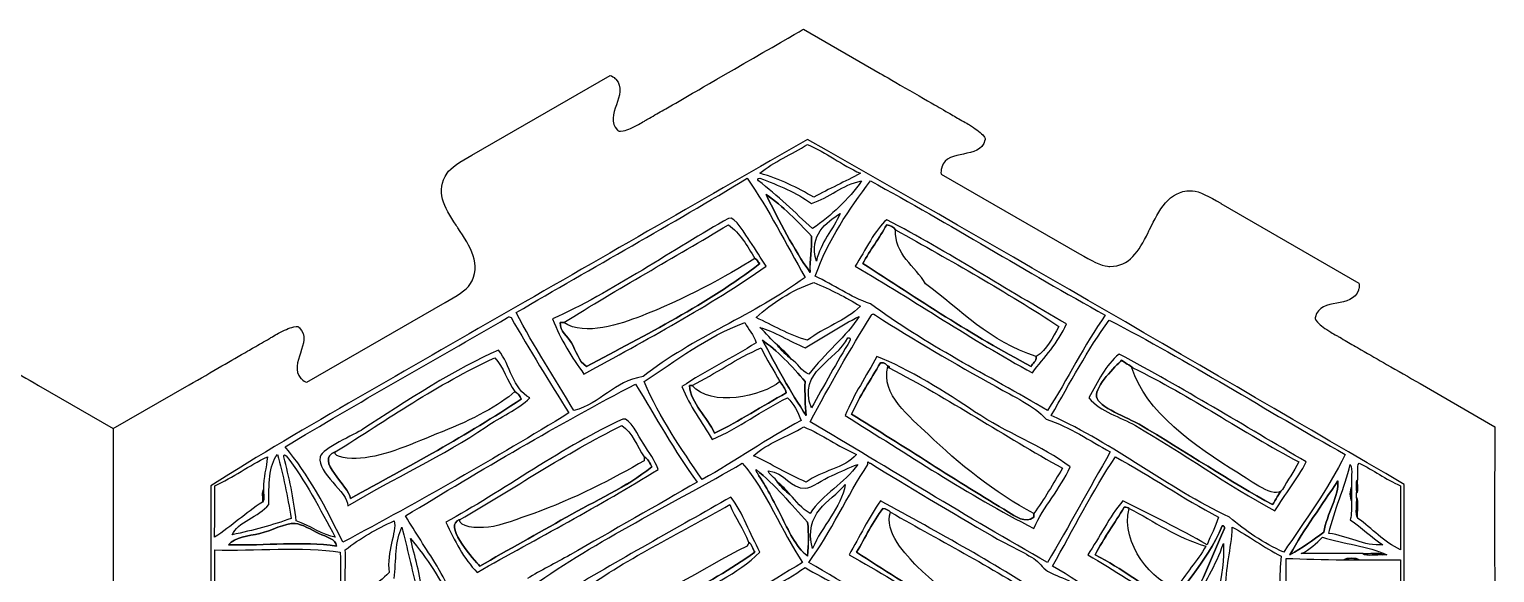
# Model space of a CAD drawing. Extents: x 6 to 958, y 3 to 221.
# Drawn here: x 751.5 to 949.9, y 146.7 to 220.4 of the extents above; entities that cross this region are included whole.
import ezdxf

# ---------------------------------------------------------------- set-up
doc = ezdxf.new("R2010")
doc.units = 0
doc.layers.get('0').update_dxf_attribs({"linetype": 'CONTINUOUS'})

msp = doc.modelspace()

# ---------------------------------------------------------------- linework, layer by layer
at = {"color": 7}
for points in [[(856.2675, 220.40175), (866.67975, 214.41)], [(811.386, 203.3415), (811.3875, 203.34075), (830.10075, 214.14525)], [(874.95075, 200.77425), (893.676, 189.9645), (893.6745, 189.9645)], [(912.789, 196.81575), (912.7995, 196.809), (912.7965, 196.809), (931.5, 186.012), (931.5015, 186.01275)], [(789.0405, 172.5525), (807.75075, 183.35775), (807.75375, 183.35625)], [(752.69325, 172.134), (752.69475, 172.13325), (752.69475, 172.12875), (762.8025, 166.28775)], [(762.801, 166.28175), (773.09175, 172.20825), (773.09625, 172.2075), (773.09625, 172.2075)], [(939.77175, 172.37775), (939.77325, 172.377), (939.77325, 172.3725), (949.8825, 166.5315)], [(762.8025, 166.28475), (762.7965, 154.224), (762.795, 154.2225)], [(949.88175, 166.5285), (949.87725, 154.46775), (949.87425, 154.46625)], [(949.8795, 166.52475), (949.878, 166.52475)]]:
    msp.add_lwpolyline(points, dxfattribs=at)
for points in [[(856.842, 205.47525)], [(856.842, 204.79425)], [(848.676, 200.202)], [(850.37775, 200.202)], [(861.26475, 195.4395)], [(867.558, 193.908)], [(851.22825, 188.295)], [(857.181, 187.4445)], [(857.69325, 186.08325)], [(816.1875, 181.3215)], [(866.0265, 181.6605)], [(897.15525, 181.6605)], [(824.862, 177.91875)], [(850.548, 177.23775)], [(862.62525, 178.25925)], [(866.7075, 175.197)], [(899.367, 175.5375)], [(856.50075, 172.6455)], [(857.0115, 173.66625)], [(887.28975, 173.83575)], [(839.83125, 171.9645)], [(831.83625, 167.5425)], [(901.2375, 166.692)], [(813.29625, 166.52175)], [(785.0595, 162.78)], [(792.88425, 163.11975)], [(863.4765, 162.78)], [(929.6445, 162.78)], [(786.2505, 162.60975)], [(834.72825, 162.44025)], [(841.87275, 159.0375)], [(776.55375, 158.5275)], [(861.945, 158.69775)], [(930.49575, 158.35725)], [(931.17525, 156.99675)], [(857.181, 154.785)], [(868.06875, 154.9545)], [(853.269, 154.44525)], [(887.46, 152.74425)], [(776.55375, 149.85225)], [(793.0545, 150.36225)], [(794.24475, 149.85225)], [(849.69825, 149.51175)], [(862.45425, 149.17125)], [(910.93425, 150.5325)], [(922.161, 149.17125)], [(935.2575, 149.17125)], [(856.161, 148.15125)], [(856.50075, 147.471)]]:
    msp.add_lwpolyline(points, close=True, dxfattribs=at)
at = {"color": 5}
for points in [[(857.35125, 192.37725)], [(850.37775, 188.63475)], [(852.75975, 177.57825)], [(887.1195, 174.687)], [(856.50075, 172.6455)], [(841.1925, 172.13475)], [(818.0595, 170.26425)], [(901.74825, 166.86225)], [(852.75975, 159.0375)], [(928.62375, 159.207)], [(931.3455, 159.37725)], [(783.01875, 156.31575)], [(819.75975, 154.785)], [(884.05875, 154.9545)], [(900.38775, 155.466)], [(930.49575, 156.486)], [(912.975, 153.084)], [(931.3455, 154.10475)], [(790.67175, 152.06325)], [(932.0265, 149.3415)], [(929.47575, 148.49175)]]:
    msp.add_lwpolyline(points, close=True, dxfattribs=at)
msp.add_lwpolyline([(856.84275, 153.594), (856.842, 153.594)], dxfattribs=at)
at = {"color": 7}
for points in [[(841.701, 211.9815), (843.11775, 212.80275), (856.269, 220.401), (856.269, 220.401)], [(866.67975, 214.41), (867.79275, 213.77025), (873.54225, 210.456), (874.6455, 209.81775)], [(830.10075, 214.14525), (830.382, 214.09575), (830.60475, 213.88125), (830.7525, 213.7395)], [(830.7525, 213.7395), (830.8125, 213.68175), (830.862, 213.636), (830.89425, 213.6195)], [(830.89425, 213.6195), (831.7935, 212.60775), (831.366, 211.3755), (830.95425, 210.18225)], [(838.0815, 209.8875), (839.2695, 210.5715), (840.504, 211.2885), (841.701, 211.9815)], [(830.95425, 210.18225), (830.535, 208.9695), (830.1, 207.71475), (831.12, 206.736)], [(835.17975, 208.21725), (835.833, 208.593), (836.5095, 208.983), (837.1365, 209.34375)], [(837.1365, 209.34375), (837.47025, 209.53575), (837.78825, 209.71875), (838.0815, 209.8875)], [(874.6455, 209.81775), (875.0325, 209.5935), (875.463, 209.3445), (875.9115, 209.08425)], [(875.9115, 209.08425), (876.44475, 208.776), (877.00275, 208.45275), (877.545, 208.137)], [(831.12, 206.736), (831.14175, 206.73225), (831.15225, 206.71725), (831.16725, 206.69625)], [(831.16725, 206.69625), (831.21, 206.63025), (831.27825, 206.51775), (831.885, 206.64)], [(831.885, 206.64), (832.5135, 206.7675), (833.19, 207.1065), (833.9475, 207.504)], [(833.9475, 207.504), (834.22125, 207.64725), (834.47175, 207.798), (834.73875, 207.957)], [(834.73875, 207.957), (834.87975, 208.04175), (835.026, 208.1295), (835.17975, 208.21725)], [(877.545, 208.137), (877.69425, 208.05075), (877.842, 207.96975), (877.9845, 207.891)], [(877.9845, 207.891), (878.25825, 207.73875), (878.51475, 207.5955), (878.77875, 207.429)], [(878.77875, 207.429), (879.501, 206.9715), (880.1325, 206.5545), (880.5585, 206.07375)], [(856.842, 205.47525), (843.29175, 197.694), (829.644, 189.8205), (816.0165, 182.00025)], [(850.377, 200.88225), (852.27225, 202.446), (854.7105, 203.46675), (856.842, 204.79425)], [(937.6395, 158.69775), (910.8285, 174.4125), (883.93575, 190.04325), (856.842, 205.47525)], [(856.842, 204.79425), (859.40175, 203.66925), (861.444, 202.026), (863.98575, 200.88225)], [(880.857, 205.3635), (880.51875, 203.99175), (879.21525, 203.7405), (877.95525, 203.49675)], [(880.5585, 206.07375), (880.96575, 205.61325), (880.90425, 205.49475), (880.8675, 205.42275)], [(880.8675, 205.42275), (880.857, 205.401), (880.84875, 205.3845), (880.857, 205.3635)], [(808.0155, 200.88825), (808.506, 201.6405), (809.832, 202.44375), (811.386, 203.3415)], [(877.95525, 203.49675), (876.71475, 203.2575), (875.436, 203.01), (875.00775, 201.72525)], [(809.24325, 193.848), (807.585, 196.3515), (806.44125, 198.45975), (808.0155, 200.88825)], [(857.6925, 197.64975), (855.42075, 198.89475), (853.16025, 200.1495), (850.377, 200.88225)], [(863.98575, 200.88225), (861.9465, 199.74525), (859.73325, 198.78375), (857.6925, 197.64975)], [(874.9755, 201.546), (874.926, 201.3465), (874.8525, 201.045), (874.95075, 200.77425)], [(875.00775, 201.72525), (875.01075, 201.68925), (874.99425, 201.62625), (874.9755, 201.546)], [(817.377, 182.001), (827.78625, 188.09325), (838.37625, 194.0025), (848.676, 200.202)], [(848.676, 200.202), (851.57775, 196.01475), (853.94175, 191.2905), (856.50075, 186.76425)], [(850.2075, 199.86225), (850.01775, 200.0715), (850.059, 200.211), (850.37775, 200.202)], [(857.5215, 193.39725), (855.10875, 195.5775), (852.783, 197.84475), (850.2075, 199.86225)], [(850.37775, 200.202), (852.9075, 199.272), (855.35325, 198.25875), (857.35125, 196.8)], [(857.35125, 196.8), (859.86825, 197.571), (861.43275, 199.296), (864.156, 199.86225)], [(864.156, 199.86225), (862.362, 197.289), (860.08725, 195.19875), (857.5215, 193.39725)], [(857.862, 186.93375), (859.638, 191.961), (862.4625, 195.94125), (865.34625, 199.8615)], [(865.34625, 199.8615), (876.1245, 193.971), (886.40625, 187.58175), (897.15525, 181.6605)], [(903.159, 193.26975), (904.43625, 195.84975), (905.75475, 198.516), (908.709, 198.516)], [(908.709, 198.516), (908.79525, 198.516), (908.883, 198.5145), (908.973, 198.50925)], [(908.973, 198.50925), (909.86625, 198.462), (911.229, 197.71425), (912.789, 196.81575)], [(857.181, 187.4445), (854.92875, 190.692), (853.02225, 194.28525), (851.2275, 197.991)], [(851.2275, 197.991), (853.57125, 196.42125), (855.444, 194.3835), (857.3505, 192.378)], [(846.12525, 194.7585), (839.103, 190.86675), (830.00025, 184.55775), (822.312, 181.15125)], [(849.01725, 191.697), (848.5755, 192.327), (846.96525, 195.2235), (846.12525, 194.7585)], [(858.033, 188.9745), (857.00175, 192.55875), (859.386, 194.199), (861.26475, 195.4395)], [(861.26475, 195.4395), (860.2545, 193.21575), (858.65775, 191.5815), (858.033, 188.9745)], [(867.558, 194.58825), (866.01825, 193.2915), (864.606, 190.39575), (863.30475, 188.29425)], [(891.88275, 180.4695), (883.728, 185.1285), (875.9745, 190.191), (867.558, 194.58825)], [(809.49375, 193.47225), (809.409, 193.5975), (809.3265, 193.722), (809.24325, 193.848)], [(811.12725, 185.8125), (812.8395, 188.45325), (811.13925, 191.00475), (809.49375, 193.47225)], [(823.842, 180.63975), (831.1125, 185.21925), (838.7355, 189.447), (846.1245, 193.908)], [(846.1245, 193.908), (847.68525, 192.74625), (848.70375, 191.04375), (849.69825, 189.315)], [(864.3255, 188.63475), (865.28475, 190.51125), (866.56275, 192.06825), (867.558, 193.908)], [(867.558, 193.908), (868.0515, 193.77825), (868.53675, 193.63875), (868.74825, 193.227)], [(868.74825, 193.227), (876.2715, 189.01425), (883.78725, 184.791), (890.862, 180.12975)], [(897.76725, 188.2695), (900.45075, 188.2695), (901.6635, 190.26525), (902.95575, 192.861)], [(902.95575, 192.861), (903.02475, 192.99675), (903.09375, 193.13325), (903.159, 193.26975)], [(851.22825, 188.295), (850.4775, 189.3555), (849.933, 190.39125), (849.01725, 191.697)], [(857.3505, 192.378), (857.4825, 190.545), (857.09325, 189.234), (857.181, 187.4445)], [(850.37775, 188.63475), (843.32475, 183.21375), (835.0305, 179.034), (826.9035, 174.687)], [(849.69825, 189.315), (850.09725, 189.261), (850.07775, 188.78925), (850.37775, 188.63475)], [(887.1195, 174.687), (879.1095, 178.923), (871.767, 183.82875), (864.3255, 188.63475)], [(893.6745, 189.9645), (895.224, 189.069), (896.57925, 188.32575), (897.4725, 188.277)], [(826.56525, 173.66625), (835.00125, 178.32675), (843.55125, 182.87475), (851.22825, 188.295)], [(856.50075, 186.76425), (849.6465, 181.67475), (841.347, 178.692), (834.558, 173.32575)], [(865.34625, 183.19125), (862.54425, 184.13025), (860.44275, 185.77125), (857.862, 186.93375)], [(863.30475, 188.29425), (871.39275, 183.56925), (878.99025, 178.35225), (887.28975, 173.83575)], [(897.4725, 188.277), (897.57225, 188.27175), (897.672, 188.2695), (897.76725, 188.2695)], [(807.75375, 183.35625), (809.30925, 184.25475), (810.63675, 185.06025), (811.12725, 185.8125)], [(849.8685, 181.3215), (852.0465, 183.3375), (854.60325, 184.977), (857.69325, 186.08325)], [(857.69325, 186.08325), (859.9125, 185.12925), (862.05225, 184.09275), (863.9865, 182.85225)], [(931.443, 185.05425), (931.0185, 183.765), (929.73525, 183.51675), (928.4955, 183.2775)], [(931.47825, 185.23125), (931.458, 185.15325), (931.443, 185.09025), (931.443, 185.05425)], [(931.5015, 186.01275), (931.60425, 185.7375), (931.52775, 185.43225), (931.47825, 185.23125)], [(863.9865, 182.85225), (862.023, 180.903), (859.03725, 179.976), (856.84275, 178.25925)], [(889.33125, 168.73275), (881.27625, 173.493), (872.6925, 177.7245), (865.34625, 183.19125)], [(928.4955, 183.2775), (927.2355, 183.0345), (925.935, 182.78325), (925.59825, 181.4175)], [(786.081, 163.80075), (795.97425, 169.78275), (806.178, 175.45425), (816.1875, 181.3215)], [(816.0165, 182.00025), (809.316, 178.155), (802.66125, 174.29925), (795.94575, 170.43375)], [(816.1875, 181.3215), (816.411, 181.52475), (816.4545, 181.38675), (816.69825, 181.3215)], [(816.69825, 181.3215), (819.22875, 176.93325), (821.8605, 172.64925), (824.523, 168.39375)], [(825.20175, 168.7335), (822.60225, 173.16375), (819.78675, 177.38025), (817.377, 182.001)], [(822.312, 181.15125), (823.36425, 178.2915), (824.92875, 175.94325), (826.56525, 173.66625)], [(824.862, 177.91875), (824.34975, 178.7745), (823.31325, 179.46525), (823.332, 180.63975)], [(823.332, 180.63975), (823.50225, 180.63975), (823.67175, 180.63975), (823.842, 180.63975)], [(834.72675, 172.6455), (839.067, 175.50675), (843.096, 178.67775), (848.3355, 180.63975)], [(848.3355, 180.63975), (848.81925, 179.70525), (849.55725, 179.02725), (849.867, 177.91875)], [(856.84275, 178.25925), (854.2095, 178.97175), (852.1725, 180.27975), (849.8685, 181.3215)], [(856.50075, 177.2385), (858.99375, 178.602), (861.23775, 180.213), (863.81625, 181.491)], [(863.81625, 181.491), (862.221, 178.8885), (859.068, 176.37225), (857.0115, 173.66625)], [(857.18025, 167.20275), (859.848, 172.13325), (862.563, 177.015), (865.51575, 181.6605)], [(865.51575, 181.6605), (865.521, 181.82625), (865.7235, 181.7925), (865.8555, 181.83)], [(865.8555, 181.83), (865.82625, 181.68675), (865.923, 181.671), (866.0265, 181.6605)], [(866.0265, 181.6605), (871.2045, 178.30125), (876.69525, 175.158), (882.357, 171.9645)], [(897.15525, 181.6605), (894.30075, 177.59775), (892.0335, 172.9485), (889.33125, 168.73275)], [(889.84125, 168.05325), (892.36575, 172.44675), (894.7575, 176.97225), (897.666, 180.981)], [(897.666, 180.981), (908.26125, 175.52925), (918.95475, 168.702), (929.6445, 162.78)], [(925.58625, 181.35525), (925.551, 181.2855), (925.491, 181.16925), (925.89525, 180.71175)], [(925.59825, 181.4175), (925.60725, 181.3965), (925.59675, 181.37775), (925.58625, 181.35525)], [(925.89525, 180.71175), (926.31825, 180.23175), (926.94975, 179.81475), (927.6735, 179.35875)], [(783.96225, 178.48125), (784.104, 178.56375), (784.242, 178.647), (784.377, 178.72725)], [(784.377, 178.72725), (784.65075, 178.8915), (784.91025, 179.046), (785.1915, 179.1945)], [(785.1915, 179.1945), (785.9475, 179.59125), (786.6225, 179.93025), (787.2525, 180.05775)], [(787.2525, 180.05775), (787.85175, 180.17925), (787.92225, 180.06975), (787.96425, 180.00375)], [(787.96425, 180.00375), (787.97775, 179.9835), (787.989, 179.9655), (788.0115, 179.9625)], [(788.0115, 179.9625), (789.027, 178.9875), (788.59275, 177.735), (788.17425, 176.52375)], [(852.75975, 177.57825), (851.8935, 178.3005), (851.27325, 179.268), (850.37775, 179.961)], [(850.37775, 179.961), (852.2295, 179.5425), (854.472, 178.04475), (856.50075, 177.2385)], [(857.35125, 169.07325), (855.4395, 174.12), (860.75175, 175.40775), (862.28475, 178.599)], [(862.28475, 178.599), (862.57425, 178.662), (862.60575, 178.467), (862.62525, 178.25925)], [(887.28975, 173.83575), (888.87075, 175.998), (890.77575, 177.834), (891.88275, 180.4695)], [(890.862, 180.12975), (890.019, 178.59075), (889.2525, 176.97675), (887.79975, 176.0475)], [(927.6735, 179.35875), (927.94125, 179.1885), (928.20375, 179.04225), (928.4835, 178.887)], [(928.4835, 178.887), (928.6215, 178.81125), (928.76175, 178.7325), (928.9065, 178.65075)], [(928.9065, 178.65075), (929.5335, 178.2855), (930.18375, 177.909), (930.789, 177.55875)], [(777.53925, 174.77475), (778.7025, 175.44825), (779.90325, 176.145), (781.0575, 176.8095)], [(781.0575, 176.8095), (781.3155, 176.958), (781.59225, 177.117), (781.8795, 177.2835)], [(781.8795, 177.2835), (782.52825, 177.657), (783.2625, 178.08075), (783.96225, 178.48125)], [(814.99725, 176.89875), (809.6295, 174.67725), (802.09275, 169.7925), (796.626, 166.182)], [(819.24975, 170.4345), (816.89025, 171.648), (816.60375, 174.933), (814.99725, 176.89875)], [(826.9035, 174.687), (825.7815, 175.41975), (825.519, 176.82225), (824.862, 177.91875)], [(849.867, 177.91875), (846.6405, 175.81575), (842.982, 174.14475), (839.83125, 171.9645)], [(841.19175, 172.13475), (844.40175, 173.745), (847.2105, 175.755), (850.548, 177.23775)], [(850.548, 177.23775), (851.2755, 175.584), (852.258, 174.18525), (853.09875, 172.6455)], [(856.67175, 168.0525), (854.46675, 171.23325), (852.6465, 174.801), (850.71825, 178.2585)], [(850.71825, 178.2585), (852.588, 177.00975), (854.8245, 174.65475), (856.50075, 172.6455)], [(854.63025, 175.7085), (853.935, 176.2605), (853.3125, 176.8845), (852.75975, 177.57825)], [(862.62525, 178.25925), (860.78775, 175.27725), (859.10325, 172.14225), (857.35125, 169.07325)], [(930.789, 177.55875), (931.14825, 177.351), (931.491, 177.15225), (931.8045, 176.97075)], [(931.8045, 176.97075), (932.9355, 176.31675), (934.1145, 175.63875), (935.256, 174.9825)], [(748.1775, 174.73875), (749.65275, 173.88975), (751.179, 173.0115), (752.69325, 172.134)], [(773.09625, 172.2075), (774.59025, 173.0655), (776.09025, 173.934), (777.53925, 174.77475)], [(788.17425, 176.52375), (787.7625, 175.32975), (787.3335, 174.09525), (788.23725, 173.07975)], [(792.88425, 163.11975), (799.935, 167.52225), (806.65125, 172.2585), (814.4865, 175.87725)], [(814.4865, 175.87725), (815.68275, 174.6345), (816.18525, 172.6995), (817.209, 171.285)], [(857.0115, 173.66625), (855.95025, 174.0795), (855.55125, 175.1535), (854.63025, 175.7085)], [(866.19675, 176.0475), (864.7995, 173.36325), (863.1165, 170.96325), (861.945, 168.0525)], [(862.794, 168.222), (863.907, 170.73975), (865.395, 172.8795), (866.7075, 175.197)], [(879.46575, 168.56325), (875.7525, 171.04875), (870.4065, 174.4905), (866.19675, 176.0475)], [(866.7075, 175.197), (867.34875, 175.27275), (867.5055, 174.8625), (867.89775, 174.687)], [(867.89775, 174.687), (867.89775, 174.63), (867.89775, 174.573), (867.89775, 174.51675)], [(887.79975, 176.0475), (887.841, 175.3275), (887.30325, 175.1835), (887.1195, 174.687)], [(899.0265, 176.38725), (897.19875, 174.87), (896.10375, 172.62075), (894.94425, 170.43375)], [(895.96575, 170.60325), (895.78725, 172.07775), (898.548, 174.7455), (899.367, 175.5375)], [(924.372, 161.75925), (915.966, 166.67775), (907.70325, 171.74025), (899.0265, 176.38725)], [(899.367, 175.5375), (899.8365, 175.155), (900.43875, 174.9075), (900.8985, 174.51675)], [(935.256, 174.9825), (936.73125, 174.1335), (938.2575, 173.25525), (939.77175, 172.37775)], [(788.23725, 173.07975), (788.2695, 173.06325), (788.3175, 173.01825), (788.37825, 172.96125)], [(788.37825, 172.96125), (788.5275, 172.81725), (788.75325, 172.60125), (789.0405, 172.5525)], [(834.558, 173.32575), (830.53575, 172.6995), (828.91425, 169.671), (825.20175, 168.7335)], [(842.55225, 159.37725), (839.71275, 163.569), (836.79675, 167.68275), (834.72675, 172.6455)], [(853.09875, 172.6455), (853.413, 172.16625), (853.8165, 171.77475), (853.94925, 171.11475)], [(856.50075, 172.6455), (856.46475, 171.02025), (856.50225, 169.4715), (856.67175, 168.0525)], [(867.89775, 174.51675), (876.0375, 170.29575), (883.398, 165.2955), (891.37125, 160.908)], [(900.8985, 174.51675), (908.7675, 170.6505), (915.70125, 165.846), (923.35125, 161.75925)], [(802.4085, 154.446), (812.49375, 160.5765), (823.245, 166.95), (833.53725, 172.30575)], [(817.209, 171.285), (817.62975, 171.081), (817.87425, 170.70225), (818.06025, 170.26425)], [(833.53725, 172.30575), (836.289, 167.85525), (838.8195, 163.18575), (841.87275, 159.0375)], [(839.83125, 171.9645), (840.90975, 169.30125), (842.49525, 167.14425), (843.9135, 164.82075)], [(844.254, 165.672), (843.23025, 167.82975), (841.02675, 169.695), (840.852, 172.13475)], [(840.852, 172.13475), (840.9645, 172.13475), (841.07775, 172.13475), (841.19175, 172.13475)], [(853.94925, 171.11475), (850.68975, 169.3275), (847.65675, 167.313), (844.254, 165.672)], [(882.357, 171.9645), (884.754, 170.61225), (887.43075, 169.443), (889.16025, 167.5425)], [(795.94575, 170.43375), (789.264, 166.58775), (782.526, 162.67125), (776.04375, 158.5275)], [(818.06025, 170.26425), (810.72525, 165.40725), (802.82775, 161.11425), (794.92575, 156.8265)], [(813.29625, 166.52175), (815.25075, 167.84925), (817.52175, 168.801), (819.24975, 170.4345)], [(843.9135, 164.82075), (847.644, 166.3635), (850.52775, 168.753), (854.11875, 170.4345)], [(854.11875, 170.4345), (854.9895, 169.65975), (855.49875, 168.52575), (855.99, 167.37225)], [(894.94425, 170.43375), (896.562, 168.47175), (899.1195, 167.9175), (901.2375, 166.692)], [(901.749, 166.86225), (900.342, 167.6865), (896.1375, 169.18875), (895.96575, 170.60325)], [(824.523, 168.39375), (814.55325, 162.318), (804.38775, 156.4365), (793.90575, 150.873)], [(831.83625, 167.5425), (824.238, 164.19975), (815.166, 157.53525), (807.852, 153.594)], [(809.724, 153.93525), (817.06275, 158.163), (823.95825, 162.8355), (831.66675, 166.69275)], [(831.66675, 166.69275), (833.19525, 165.783), (833.67075, 163.8195), (834.72825, 162.44025)], [(834.55725, 164.3115), (834.10125, 165.0435), (832.67475, 167.9115), (831.83625, 167.5425)], [(855.99, 167.37225), (851.29125, 164.9265), (847.176, 161.898), (842.55225, 159.37725)], [(889.3305, 148.15125), (878.40225, 154.29075), (867.91125, 160.86675), (857.18025, 167.20275)], [(861.945, 168.0525), (870.32175, 162.82125), (878.481, 157.37325), (887.46, 152.74425)], [(884.05875, 154.95375), (877.242, 159.03225), (869.70525, 164.0055), (862.794, 168.222)], [(892.3935, 161.079), (888.5085, 164.0145), (883.80075, 165.65925), (879.46575, 168.56325)], [(889.16025, 167.5425), (892.46175, 166.479), (894.99375, 164.643), (897.83475, 163.11975)], [(913.995, 154.27575), (905.37525, 158.2995), (898.55025, 164.11875), (889.84125, 168.05325)], [(901.2375, 166.692), (907.65225, 162.98475), (913.6545, 158.61225), (920.11875, 155.12475)], [(919.779, 155.97525), (914.32125, 158.934), (907.93125, 163.23675), (901.749, 166.86225)], [(762.7965, 166.2885), (762.795, 166.28775), (762.795, 166.2855), (762.7965, 166.28325)], [(762.795, 166.28475), (762.795, 166.2885), (762.8025, 166.2885), (762.8025, 166.28475)], [(762.7965, 166.28325), (762.7965, 166.2825), (762.7965, 166.28175), (762.798, 166.28175)], [(762.798, 166.28175), (762.7995, 166.28175), (762.7995, 166.28175), (762.801, 166.28175)], [(762.801, 166.281), (762.7995, 166.281), (762.7995, 166.281), (762.798, 166.281)], [(762.8025, 166.2825), (762.8025, 166.28175), (762.8025, 166.281), (762.801, 166.281)], [(762.8025, 166.28775), (762.804, 166.287), (762.804, 166.28475), (762.8025, 166.2825)], [(796.626, 166.182), (795.56175, 165.47925), (791.07, 163.60275), (790.84275, 162.44025)], [(794.58525, 155.8065), (800.796, 159.5415), (807.54075, 162.6135), (813.29625, 166.52175)], [(849.528, 162.60975), (851.40525, 164.30475), (854.09925, 165.183), (856.332, 166.52175)], [(856.332, 166.52175), (858.882, 165.44325), (860.943, 163.87575), (863.4765, 162.78)], [(949.87575, 166.5285), (949.87575, 166.53225), (949.88175, 166.53225), (949.88175, 166.5285)], [(949.8825, 166.52625), (949.8825, 166.5255), (949.881, 166.52475), (949.8795, 166.52475)], [(949.8825, 166.5315), (949.8825, 166.53), (949.884, 166.5285), (949.8825, 166.52625)], [(783.86925, 155.97525), (783.9015, 158.60775), (783.86475, 161.31), (785.0595, 162.78)], [(785.0595, 162.78), (785.83575, 160.041), (786.39825, 157.08825), (786.93, 154.10475)], [(785.91075, 162.4395), (785.9025, 162.8745), (786.03675, 162.64725), (786.2505, 162.60975)], [(793.90575, 150.873), (791.65725, 155.5425), (789.2655, 160.06875), (786.081, 163.80075)], [(794.92575, 156.8265), (794.81625, 158.49825), (789.9405, 162.00225), (792.88425, 163.11975)], [(836.59875, 160.7385), (836.13525, 162.069), (835.4415, 162.8955), (834.55725, 164.3115)], [(863.4765, 162.78), (861.86625, 160.875), (858.651, 160.5735), (856.67175, 159.0375)], [(897.83475, 163.11975), (894.9765, 158.15325), (892.24725, 153.05775), (889.3305, 148.15125)], [(929.6445, 162.78), (927.28725, 157.935), (924.171, 153.852), (921.30975, 149.51175)], [(776.55375, 158.5275), (779.1015, 159.6645), (781.17825, 161.274), (783.69825, 162.4395)], [(783.69825, 162.4395), (783.57825, 160.91475), (783.1035, 159.74475), (783.1875, 158.01675)], [(787.611, 153.7635), (787.2315, 156.84225), (786.64575, 159.71625), (785.91075, 162.4395)], [(786.2505, 162.60975), (788.80575, 159.2685), (790.812, 155.37825), (792.88425, 151.55325)], [(790.84275, 162.44025), (790.407, 160.20825), (794.60925, 157.73625), (794.58525, 155.8065)], [(812.10525, 146.79075), (820.29075, 151.4175), (828.69225, 155.83125), (836.59875, 160.7385)], [(819.5895, 144.91875), (828.33675, 151.197), (838.52025, 156.0405), (847.9965, 161.589)], [(835.749, 161.07975), (832.2915, 158.319), (828.072, 156.49125), (824.1825, 154.27575)], [(834.72825, 162.44025), (835.27725, 162.195), (835.4835, 161.60625), (835.749, 161.07975)], [(847.9965, 161.589), (851.337, 157.72875), (853.26, 152.451), (856.161, 148.15125)], [(856.67175, 159.0375), (854.14425, 160.08225), (851.9595, 161.46825), (849.528, 162.60975)], [(850.03725, 160.22775), (849.9465, 160.365), (849.8595, 160.50375), (849.867, 160.73775)], [(849.867, 160.73775), (852.45975, 158.62575), (854.58, 156.03975), (856.84125, 153.594)], [(857.01075, 148.1505), (860.02125, 152.229), (862.173, 157.164), (865.00575, 161.41875)], [(863.64525, 161.42025), (861.85575, 158.84325), (858.90825, 157.425), (857.181, 154.785)], [(860.073, 159.8895), (861.387, 160.4475), (862.44525, 161.007), (863.64525, 161.42025)], [(865.00575, 161.41875), (865.00575, 161.53275), (865.00575, 161.64525), (865.00575, 161.7585)], [(865.00575, 161.7585), (865.14375, 161.72625), (865.17525, 161.5875), (865.3455, 161.58825)], [(865.3455, 161.58825), (870.1785, 158.5965), (876.41475, 154.90275), (881.84625, 151.72275)], [(887.46, 152.74425), (888.83775, 155.7885), (891.006, 158.043), (892.3935, 161.079)], [(891.37125, 160.908), (890.08125, 158.85375), (888.927, 156.66225), (887.46, 154.78425)], [(890.01075, 147.64125), (892.80825, 152.61225), (895.38675, 157.80075), (898.51575, 162.44025)], [(898.51575, 162.44025), (903.303, 159.855), (907.64625, 156.828), (912.46575, 154.27575)], [(920.11875, 155.12475), (921.465, 157.4085), (923.145, 159.357), (924.372, 161.75925)], [(923.35125, 161.75925), (922.7025, 160.42275), (921.85275, 159.2895), (921.14025, 158.01675)], [(927.43275, 152.06325), (928.16625, 155.412), (929.54775, 158.11425), (930.324, 161.4195)], [(930.324, 161.4195), (930.7185, 160.7355), (930.3855, 159.32325), (930.49575, 158.35725)], [(931.3455, 159.37725), (931.41525, 160.10325), (931.1805, 161.13), (931.51575, 161.589)], [(931.51575, 161.589), (933.49575, 160.67775), (935.0925, 159.381), (937.12875, 158.5275)], [(841.87275, 159.0375), (836.796, 156.02775), (830.184, 152.3505), (824.6925, 149.17125)], [(853.269, 154.44525), (852.2595, 156.45225), (851.21025, 158.4495), (850.03725, 160.22775)], [(852.759, 159.03825), (852.5415, 159.6195), (851.36325, 160.1295), (851.56725, 160.56825)], [(851.56725, 160.56825), (853.68525, 160.314), (854.60175, 158.14425), (856.5, 158.18775)], [(854.45925, 157.3365), (853.821, 157.833), (853.2555, 158.39925), (852.759, 159.03825)], [(856.5, 158.18775), (857.4165, 158.208), (858.95175, 159.4125), (860.073, 159.8895)], [(922.161, 149.17125), (924.09375, 152.73825), (926.49225, 155.84025), (928.62375, 159.207)], [(928.62375, 159.207), (928.9005, 157.31775), (927.1095, 154.61625), (926.75325, 152.23275)], [(931.17525, 157.50675), (931.28325, 158.07975), (930.95625, 159.087), (931.3455, 159.37725)], [(776.04375, 158.5275), (776.04375, 127.56825), (776.04375, 96.61125), (776.04375, 65.652)], [(776.553, 151.55325), (776.55375, 153.87825), (776.55375, 156.20325), (776.55375, 158.5275)], [(783.1875, 158.01675), (783.08025, 157.50075), (783.40575, 156.552), (783.018, 156.315)], [(846.4665, 156.99675), (839.274, 152.90475), (831.0705, 148.35), (823.67175, 143.89875)], [(850.37775, 149.51175), (849.0885, 152.0235), (848.07825, 154.809), (846.4665, 156.99675)], [(857.181, 154.785), (856.0365, 155.39625), (855.32175, 156.44175), (854.45925, 157.3365)], [(857.52225, 150.0225), (856.236, 154.93425), (859.851, 156.2625), (861.945, 158.69775)], [(861.945, 158.69775), (861.40725, 155.54925), (858.74775, 153.048), (857.52225, 150.0225)], [(921.14025, 158.01675), (920.5725, 157.45125), (920.27175, 156.618), (919.779, 155.97525)], [(930.49575, 158.35725), (930.49575, 157.73325), (930.49575, 157.11), (930.49575, 156.48525)], [(931.3455, 154.10475), (930.95325, 154.73175), (931.28625, 156.08625), (931.17525, 156.99675)], [(931.17525, 156.99675), (931.17525, 157.167), (931.17525, 157.3365), (931.17525, 157.50675)], [(937.12875, 158.5275), (937.12875, 155.63625), (937.12875, 152.74425), (937.12875, 149.85225)], [(937.6395, 65.652), (937.6395, 96.66675), (937.6395, 127.683), (937.6395, 158.69775)], [(783.018, 156.315), (780.75825, 154.8315), (778.8045, 153.04425), (776.553, 151.55325)], [(778.93575, 151.893), (779.57775, 153.58425), (782.604, 154.34175), (783.86925, 155.97525)], [(825.7125, 143.89875), (832.03275, 148.46475), (839.35875, 152.02575), (846.2955, 155.976)], [(846.2955, 155.976), (847.06275, 154.1925), (848.14875, 152.72625), (848.84625, 150.873)], [(866.7075, 156.48525), (865.10925, 154.22775), (863.874, 151.608), (862.45425, 149.17125)], [(863.4765, 149.51175), (864.66825, 151.494), (865.656, 153.6825), (867.048, 155.466)], [(890.01075, 142.878), (882.588, 147.759), (874.67775, 152.151), (866.7075, 156.48525)], [(867.048, 155.466), (867.48225, 155.3895), (867.8295, 155.22675), (868.06875, 154.9545)], [(868.06875, 154.9545), (875.082, 150.912), (882.4185, 147.192), (888.99075, 142.70775)], [(887.46, 154.27425), (886.41075, 153.3105), (884.8845, 154.4595), (884.05875, 154.95375)], [(887.46, 154.78425), (887.46, 154.614), (887.46, 154.4445), (887.46, 154.27425)], [(899.538, 156.486), (897.67875, 154.32), (896.412, 151.56), (894.774, 149.172)], [(895.79475, 149.172), (896.94825, 151.47825), (898.4385, 153.44625), (899.70825, 155.637)], [(910.93425, 150.5325), (907.278, 152.66025), (903.38175, 154.548), (899.538, 156.486)], [(899.70825, 155.637), (900.063, 155.709), (900.15825, 155.52), (900.38775, 155.46675)], [(900.38775, 155.46675), (903.7935, 153.7125), (906.74025, 151.49925), (910.76475, 150.363)], [(930.49575, 156.48525), (930.522, 155.55225), (930.513, 154.653), (930.32475, 153.9345)], [(762.795, 154.2225), (762.792, 152.4915), (762.795, 150.74775), (762.798, 149.0625)], [(786.93, 154.10475), (784.42725, 153.20475), (781.75275, 152.478), (778.93575, 151.893)], [(782.67675, 152.06325), (784.2105, 152.418), (786.06075, 153.4905), (787.44075, 153.42375)], [(787.44075, 153.42375), (788.34825, 153.381), (789.726, 152.4945), (790.6725, 152.06325)], [(792.88425, 151.55325), (791.28, 151.7655), (789.4065, 153.17775), (787.611, 153.7635)], [(794.24475, 149.85225), (796.2345, 151.37775), (798.41925, 152.70825), (800.87925, 153.7635)], [(800.87925, 153.7635), (801.24375, 152.196), (799.7385, 149.58375), (800.19825, 146.79)], [(800.87925, 145.9395), (801.10575, 148.377), (801.00375, 151.14525), (801.8985, 152.9145)], [(801.8985, 152.9145), (802.6125, 150.1125), (803.27925, 147.264), (803.94, 144.4095)], [(806.66175, 147.64125), (805.09725, 150.19275), (803.745, 152.148), (802.4085, 154.446)], [(812.44575, 147.64125), (811.70625, 148.49775), (807.825, 152.69475), (809.38425, 153.76425)], [(807.852, 153.594), (809.0535, 151.11), (810.2595, 148.62975), (812.10525, 146.79075)], [(809.38425, 153.76425), (809.493, 153.83925), (809.57625, 153.9015), (809.724, 153.93525)], [(824.1825, 154.27575), (820.23825, 152.028), (816.32175, 149.83875), (812.44575, 147.64125)], [(856.84125, 149.00175), (855.1695, 150.288), (854.244, 152.50575), (853.269, 154.44525)], [(856.84125, 153.594), (857.02725, 151.92825), (856.9605, 150.69225), (856.84125, 149.00175)], [(904.8105, 139.64625), (906.906, 144.7515), (910.9455, 147.91275), (912.975, 153.084)], [(912.46575, 154.27575), (912.08625, 152.8965), (911.421, 151.803), (910.93425, 150.5325)], [(912.975, 153.084), (913.2645, 153.147), (913.29675, 152.952), (913.3155, 152.74425)], [(913.48575, 144.23925), (913.37475, 147.5265), (914.26725, 149.808), (914.33625, 152.9145)], [(921.30975, 149.51175), (918.57225, 150.7995), (916.122, 152.376), (913.995, 154.27575)], [(914.33625, 152.9145), (916.6725, 151.73625), (918.609, 150.15675), (920.9715, 149.00175)], [(930.32475, 153.9345), (931.88475, 152.88675), (933.138, 151.5315), (934.74675, 150.5325)], [(937.12875, 149.85225), (934.82175, 150.88875), (933.339, 152.7525), (931.3455, 154.10475)], [(949.87425, 154.46625), (949.87275, 152.73525), (949.87425, 150.9915), (949.87725, 149.30625)], [(778.425, 150.5325), (779.2695, 151.55925), (781.07475, 151.6935), (782.67675, 152.06325)], [(793.0545, 150.36225), (788.388, 151.00725), (783.504, 150.414), (778.425, 150.5325)], [(790.6725, 152.06325), (791.655, 151.6155), (792.99525, 151.30125), (793.0545, 150.36225)], [(804.62025, 143.72775), (804.48525, 146.65425), (803.58975, 148.82175), (803.091, 151.383)], [(803.091, 151.383), (805.284, 148.70175), (807.2775, 145.818), (808.7025, 142.36725)], [(848.84625, 150.873), (849.35925, 150.648), (849.36675, 149.919), (849.69825, 149.51175)], [(881.84625, 151.72275), (883.76175, 150.60075), (885.79725, 149.7375), (887.45925, 148.66125)], [(913.3155, 152.74425), (910.93425, 147.924), (909.70575, 141.951), (904.8105, 139.64625)], [(926.75325, 152.23275), (925.2585, 151.17525), (923.8095, 150.07425), (922.161, 149.17125)], [(923.6925, 149.3415), (924.87975, 149.85525), (925.68375, 150.7515), (926.58375, 151.554)], [(926.58375, 151.554), (929.3625, 150.648), (932.7825, 150.381), (935.2575, 149.17125)], [(934.74675, 150.5325), (932.241, 150.29625), (929.9775, 151.7715), (927.43275, 152.06325)], [(762.798, 149.0625), (762.7995, 147.729), (762.8025, 146.3505), (762.801, 145.02975)], [(776.553, 112.94025), (776.55375, 125.244), (776.55375, 137.5485), (776.55375, 149.85225)], [(776.55375, 149.85225), (781.836, 149.63325), (788.49075, 150.41325), (793.56375, 149.511)], [(793.56375, 149.511), (793.62675, 145.25325), (793.51725, 141.16575), (793.3935, 137.094)], [(794.41425, 142.5375), (794.01825, 144.63675), (794.358, 147.47025), (794.24475, 149.85225)], [(824.6925, 149.17125), (822.69525, 148.0155), (820.638, 147.06975), (818.90925, 145.9395)], [(849.69825, 149.51175), (843.20175, 144.951), (835.6875, 141.4095), (828.60525, 137.4345)], [(839.49075, 142.7085), (843.294, 144.819), (847.362, 146.5245), (850.37775, 149.51175)], [(862.45425, 149.17125), (870.38475, 144.79725), (877.578, 139.6875), (885.588, 135.39375)], [(885.41925, 136.074), (877.88925, 140.3385), (870.6765, 144.91875), (863.4765, 149.51175)], [(894.774, 149.172), (898.38825, 147.11625), (901.647, 144.705), (905.49, 142.87875)], [(906.171, 143.2185), (902.32275, 144.81225), (899.3985, 147.33075), (895.79475, 149.172)], [(910.76475, 150.363), (909.6375, 148.257), (907.96575, 146.69775), (906.85125, 144.57975)], [(909.2325, 142.5375), (910.488, 145.30725), (912.15075, 147.6705), (913.14525, 150.702)], [(913.14525, 150.702), (913.305, 148.782), (912.85125, 146.007), (912.46575, 144.069)], [(920.9715, 149.00175), (920.7195, 146.33325), (920.73, 143.78175), (920.97075, 141.00675)], [(932.0265, 149.3415), (929.2485, 149.3415), (926.46975, 149.3415), (923.6925, 149.3415)], [(934.7475, 149.17125), (933.894, 149.28225), (932.5965, 148.9485), (932.0265, 149.3415)], [(935.2575, 149.17125), (935.088, 149.17125), (934.9185, 149.17125), (934.7475, 149.17125)], [(949.87725, 149.30625), (949.88025, 147.97275), (949.88175, 146.59425), (949.88175, 145.2735)], [(811.42425, 141.17775), (809.84475, 141.267), (807.35625, 146.508), (806.66175, 147.64125)], [(856.161, 148.15125), (846.86775, 142.36275), (837.1755, 136.97325), (827.5845, 131.48175)], [(845.274, 140.6655), (864.56625, 148.76925), (884.68425, 134.3865), (886.6095, 117.5325)], [(846.97575, 141.85725), (849.969, 143.90925), (853.602, 145.32375), (856.50075, 147.471)], [(856.50075, 147.471), (859.287, 145.7205), (862.57875, 144.47625), (865.0065, 142.368)], [(887.1195, 130.46025), (877.81875, 136.41225), (866.90775, 142.227), (857.01075, 148.1505)], [(887.45925, 148.66125), (888.1635, 148.206), (888.65775, 147.387), (889.3305, 146.9595)], [(889.3305, 146.9595), (890.55, 146.184), (893.99325, 145.3845), (894.2625, 143.727)], [(903.78975, 139.64625), (898.51125, 141.627), (894.627, 144.999), (890.01075, 147.64125)], [(921.65025, 139.8165), (921.52425, 142.7175), (921.7095, 145.437), (921.65025, 148.662)], [(921.65025, 148.662), (924.03525, 148.6575), (926.64375, 148.48275), (929.47575, 148.49175)], [(929.47575, 148.49175), (929.76825, 148.773), (931.2225, 148.773), (931.51575, 148.49175)], [(931.51575, 148.49175), (933.38775, 148.49175), (935.2575, 148.49175), (937.12875, 148.49175)], [(937.12875, 148.49175), (937.12875, 137.09475), (937.12875, 125.69775), (937.12875, 114.3015)], [(800.19825, 146.79), (798.57825, 145.065), (796.21875, 144.07875), (794.41425, 142.5375)]]:
    msp.add_open_spline(points, degree=3, dxfattribs=at)
at = {"color": 5}
for points in [[(857.35125, 192.37725), (855.44475, 194.38275), (853.572, 196.4205), (851.22825, 197.99025)], [(851.22825, 197.99025), (853.023, 194.2845), (854.9295, 190.692), (857.18175, 187.44375)], [(867.558, 193.908), (866.56275, 192.06825), (865.28475, 190.51125), (864.3255, 188.63475)], [(868.74825, 193.227), (868.53675, 193.63875), (868.0515, 193.77825), (867.558, 193.908)], [(872.8305, 185.91375), (871.446, 188.21325), (868.57125, 189.9315), (868.74825, 193.227)], [(857.18175, 187.44375), (857.09325, 189.234), (857.4825, 190.545), (857.35125, 192.37725)], [(826.9035, 174.68625), (835.0305, 179.034), (843.32475, 183.2145), (850.37775, 188.63475)], [(849.69825, 189.315), (846.0615, 187.02375), (839.79525, 183.63825), (834.21825, 181.49025)], [(850.37775, 188.63475), (850.07775, 188.78925), (850.09725, 189.261), (849.69825, 189.315)], [(864.3255, 188.63475), (871.767, 183.82875), (879.1095, 178.92375), (887.1195, 174.687)], [(887.79975, 176.0475), (881.5215, 178.04625), (877.542, 182.34675), (872.8305, 185.91375)], [(823.332, 180.639), (823.31325, 179.46375), (824.34975, 178.77375), (824.862, 177.918)], [(823.842, 180.639), (823.67175, 180.639), (823.50225, 180.639), (823.332, 180.639)], [(834.21825, 181.49025), (831.657, 180.504), (826.6755, 178.75275), (823.842, 180.639)], [(824.862, 177.918), (825.519, 176.82225), (825.7815, 175.419), (826.9035, 174.68625)], [(856.50075, 172.6455), (854.8245, 174.654), (852.588, 177.009), (850.71825, 178.2585)], [(850.71825, 178.2585), (852.64575, 174.801), (854.466, 171.23325), (856.67175, 168.0525)], [(852.75975, 177.57825), (853.3125, 176.8845), (853.935, 176.2605), (854.63025, 175.7085)], [(854.63025, 175.7085), (854.07825, 176.403), (853.4535, 177.0255), (852.75975, 177.57825)], [(866.7075, 175.197), (865.395, 172.88025), (863.907, 170.73975), (862.794, 168.2235)], [(873.171, 165.50175), (870.74175, 167.85075), (866.69475, 170.89425), (867.72825, 174.687)], [(867.89775, 174.687), (867.50625, 174.86175), (867.3495, 175.272), (866.7075, 175.197)], [(867.72825, 174.687), (867.738, 174.5835), (867.753, 174.48525), (867.89775, 174.51675)], [(867.89775, 174.51675), (867.89775, 174.573), (867.89775, 174.63), (867.89775, 174.687)], [(887.1195, 174.687), (887.30325, 175.1835), (887.841, 175.3275), (887.79975, 176.0475)], [(899.367, 175.5375), (898.548, 174.74475), (895.78725, 172.07775), (895.965, 170.60325)], [(900.8985, 174.51675), (900.43875, 174.9075), (899.8365, 175.15575), (899.367, 175.5375)], [(853.0995, 172.6455), (850.68675, 170.6385), (843.69975, 169.113), (841.1925, 172.13475)], [(853.95, 171.11475), (853.81725, 171.77475), (853.41375, 172.16625), (853.0995, 172.6455)], [(856.67175, 168.0525), (856.50225, 169.47225), (856.46475, 171.02025), (856.50075, 172.6455)], [(915.18675, 160.2285), (909.20175, 163.854), (902.5965, 168.6675), (900.72825, 174.51675)], [(900.72825, 174.51675), (900.78375, 174.51675), (900.84075, 174.51675), (900.8985, 174.51675)], [(817.20825, 171.285), (815.166, 169.48125), (811.419, 167.4375), (807.34275, 165.8415)], [(818.0595, 170.26425), (817.8735, 170.70225), (817.629, 171.081), (817.20825, 171.285)], [(841.1925, 172.13475), (841.0785, 172.13475), (840.96525, 172.13475), (840.85275, 172.13475)], [(840.85275, 172.13475), (841.0275, 169.695), (843.231, 167.82975), (844.25475, 165.672)], [(844.25475, 165.672), (847.6575, 167.313), (850.6905, 169.3275), (853.95, 171.11475)], [(794.92575, 156.8265), (802.82775, 161.11425), (810.7245, 165.40725), (818.0595, 170.26425)], [(895.965, 170.60325), (896.13675, 169.1895), (900.34125, 167.6865), (901.74825, 166.86225)], [(862.794, 168.2235), (869.70525, 164.00625), (877.242, 159.033), (884.05875, 154.9545)], [(901.74825, 166.86225), (907.9305, 163.23675), (914.3205, 158.934), (919.77825, 155.97525)], [(807.34275, 165.8415), (803.3895, 164.2935), (799.761, 162.51675), (796.28625, 162.26925)], [(887.46, 154.785), (882.26175, 157.5285), (877.23075, 161.5755), (873.171, 165.50175)], [(792.88425, 163.11975), (789.9405, 162.00225), (794.81625, 158.49825), (794.92575, 156.8265)], [(796.28625, 162.26925), (794.8785, 162.1695), (792.58875, 162.32475), (792.88425, 163.11975)], [(834.72825, 161.92875), (830.727, 159.59475), (824.928, 156.6135), (819.75975, 154.785)], [(824.1825, 154.275), (828.072, 156.4905), (832.2915, 158.31825), (835.749, 161.079)], [(835.749, 161.079), (835.4835, 161.60625), (835.27725, 162.19425), (834.72825, 162.4395)], [(834.72825, 162.4395), (834.72825, 162.2685), (834.72825, 162.09825), (834.72825, 161.92875)], [(849.86775, 160.73775), (849.8595, 160.50375), (849.9465, 160.365), (850.038, 160.22775)], [(856.842, 153.594), (854.58075, 156.03975), (852.4605, 158.62575), (849.86775, 160.73775)], [(850.038, 160.22775), (851.21025, 158.44875), (852.26025, 156.45225), (853.26975, 154.44525)], [(852.75975, 159.0375), (853.2555, 158.3985), (853.82175, 157.83225), (854.46, 157.33575)], [(854.46, 157.33575), (853.96425, 157.9755), (853.39725, 158.54175), (852.75975, 159.0375)], [(921.1395, 158.01675), (920.13075, 156.5955), (916.76325, 159.27225), (915.18675, 160.2285)], [(928.62375, 159.207), (926.49225, 155.8395), (924.09375, 152.73825), (922.161, 149.17125)], [(926.75325, 152.2335), (927.1095, 154.617), (928.9005, 157.31775), (928.62375, 159.207)], [(931.3455, 159.37725), (930.95625, 159.087), (931.28325, 158.07975), (931.17525, 157.50675)], [(931.17525, 157.50675), (931.56525, 157.7985), (931.2375, 158.805), (931.3455, 159.37725)], [(783.18825, 158.0175), (782.79975, 157.782), (783.1245, 156.83325), (783.01875, 156.31575)], [(783.01875, 156.31575), (783.4065, 156.55275), (783.081, 157.50075), (783.18825, 158.0175)], [(919.77825, 155.97525), (920.271, 156.618), (920.5725, 157.45125), (921.1395, 158.01675)], [(930.49575, 158.358), (930.21375, 158.1195), (930.21375, 156.72375), (930.49575, 156.486)], [(930.49575, 156.486), (930.49575, 157.11075), (930.49575, 157.734), (930.49575, 158.358)], [(931.17525, 156.996), (931.28625, 156.08625), (930.95325, 154.73175), (931.3455, 154.10475)], [(931.3455, 154.10475), (931.23525, 155.01375), (931.5705, 156.36975), (931.17525, 156.996)], [(819.75975, 154.785), (817.6815, 154.05), (815.33025, 153.10575), (813.636, 152.9145)], [(867.048, 155.46525), (865.65675, 153.68175), (864.66825, 151.49325), (863.4765, 149.511)], [(868.06875, 154.95375), (867.83025, 155.226), (867.48225, 155.38875), (867.048, 155.46525)], [(871.64025, 147.6405), (870.2505, 149.04075), (867.093, 152.37525), (868.06875, 154.95375)], [(884.05875, 154.9545), (884.88525, 154.46025), (886.41075, 153.312), (887.46, 154.275)], [(887.46, 154.275), (887.46, 154.44525), (887.46, 154.61475), (887.46, 154.785)], [(899.70825, 155.63625), (898.43925, 153.44625), (896.94825, 151.4775), (895.79475, 149.17125)], [(906.85125, 144.57825), (903.705, 145.4445), (899.139, 150.66975), (900.38775, 155.466)], [(900.38775, 155.466), (900.1575, 155.51925), (900.06225, 155.70825), (899.70825, 155.63625)], [(787.44, 153.42375), (786.06, 153.4905), (784.20975, 152.41725), (782.676, 152.06325)], [(790.67175, 152.06325), (789.72525, 152.49525), (788.3475, 153.381), (787.44, 153.42375)], [(809.38425, 153.7635), (807.825, 152.694), (811.70625, 148.497), (812.44575, 147.6405)], [(809.724, 153.9345), (809.57625, 153.9015), (809.49225, 153.83925), (809.38425, 153.7635)], [(813.636, 152.9145), (811.8975, 152.71725), (809.7, 152.952), (809.724, 153.9345)], [(812.44575, 147.6405), (816.32175, 149.838), (820.239, 152.02725), (824.1825, 154.275)], [(853.26975, 154.44525), (854.24475, 152.50575), (855.1695, 150.288), (856.84275, 149.00175)], [(856.84275, 149.00175), (856.96125, 150.69225), (857.028, 151.92825), (856.84275, 153.594)], [(912.975, 153.084), (910.9455, 147.91275), (906.906, 144.7515), (904.8105, 139.64625)], [(913.3155, 152.74425), (913.29675, 152.952), (913.2645, 153.147), (912.975, 153.084)], [(782.676, 152.06325), (781.074, 151.6935), (779.26875, 151.56), (778.42425, 150.5325)], [(778.42425, 150.5325), (783.5025, 150.414), (788.38725, 151.00725), (793.05375, 150.36225)], [(793.05375, 150.36225), (792.99525, 151.30125), (791.655, 151.6155), (790.67175, 152.06325)], [(848.847, 150.87225), (848.895, 150.5985), (848.68575, 150.57975), (848.676, 150.36225)], [(849.69825, 149.51175), (849.3675, 149.919), (849.36, 150.64875), (848.847, 150.87225)], [(904.8105, 139.64625), (909.70575, 141.951), (910.93425, 147.924), (913.3155, 152.74425)], [(922.161, 149.17125), (923.8095, 150.07425), (925.2585, 151.17525), (926.75325, 152.2335)], [(848.676, 150.36225), (842.06025, 147.2835), (837.14475, 142.503), (827.75475, 142.197)], [(828.60525, 137.4345), (835.6875, 141.4095), (843.20175, 144.951), (849.69825, 149.51175)], [(863.4765, 149.511), (870.67575, 144.91875), (877.88925, 140.3385), (885.41925, 136.074)], [(895.79475, 149.17125), (899.3985, 147.33075), (902.32275, 144.8115), (906.171, 143.21775)], [(934.7475, 149.17125), (934.176, 149.56425), (932.87925, 149.23125), (932.0265, 149.3415)], [(932.0265, 149.3415), (932.5965, 148.9485), (933.894, 149.28225), (934.7475, 149.17125)], [(886.26975, 137.4345), (881.9385, 139.68225), (875.523, 143.72775), (871.64025, 147.6405)], [(931.51575, 148.49175), (931.2225, 148.773), (929.7675, 148.773), (929.47575, 148.49175)], [(929.47575, 148.49175), (930.15525, 148.49175), (930.83625, 148.49175), (931.51575, 148.49175)]]:
    msp.add_open_spline(points, degree=3, dxfattribs=at)

doc.saveas('drawing.dxf')
